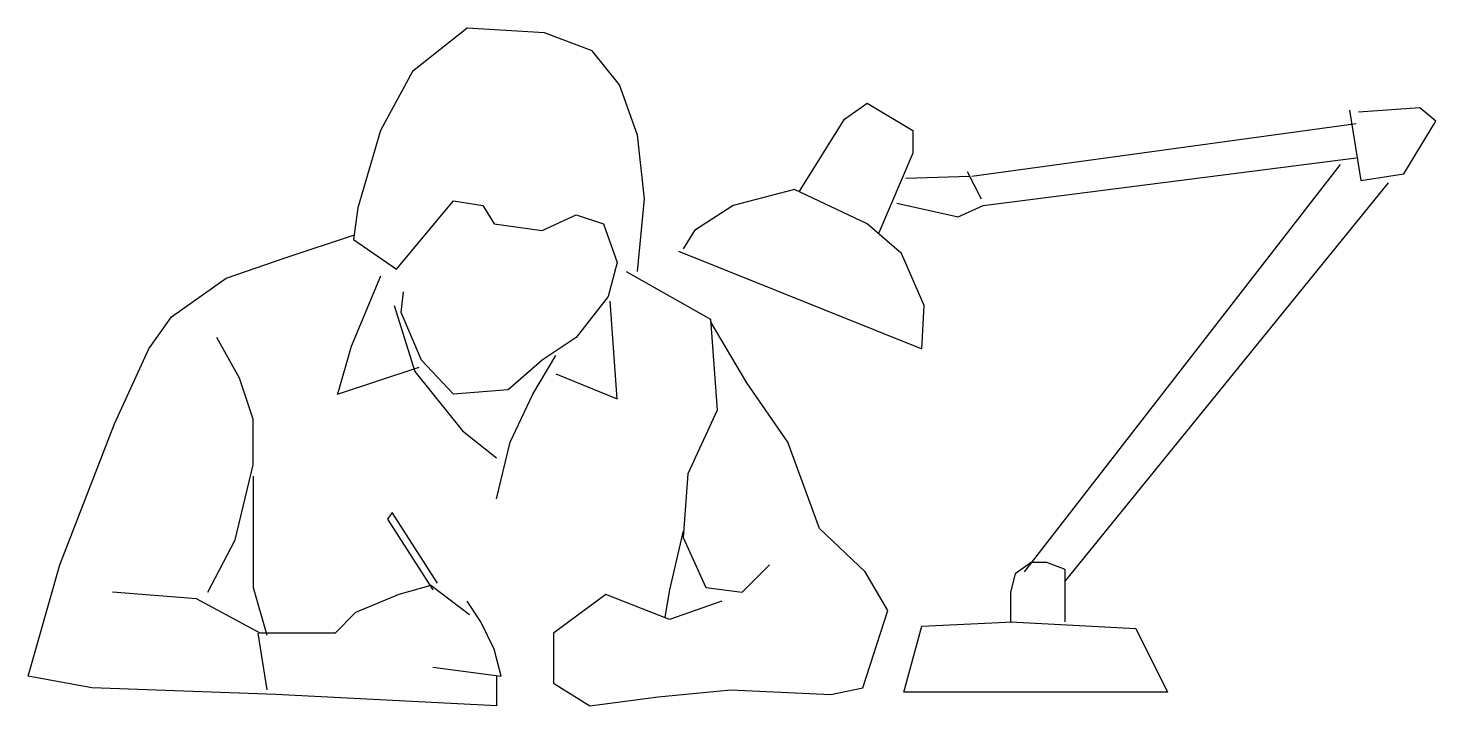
# Model space of a CAD drawing. Extents: x 1444 to 2543, y 16400 to 16929.
import ezdxf

# ---------------------------------------------------------------- set-up
doc = ezdxf.new("R2010")
doc.units = 0
doc.header["$LTSCALE"] = 1270
doc.header["$MEASUREMENT"] = 0
doc.layers.get('0').update_dxf_attribs({"linetype": 'CONTINUOUS'})

msp = doc.modelspace()

# ---------------------------------------------------------------- linework, layer by layer
at = {"linetype": 'CONTINUOUS'}
for p, q in [((1786.3, 16929.5), (1743.7, 16895.7)), ((1846.7, 16925.9), (1786.3, 16929.5)), ((1884, 16911.7), (1846.7, 16925.9)), ((1905.3, 16885.1), (1884, 16911.7)), ((1743.7, 16895.7), (1718.8, 16849.6)), ((1919.5, 16846), (1905.3, 16885.1)), ((2081.1, 16858.4), (2098.9, 16870.9)), ((2098.9, 16870.9), (2134.4, 16849.6)), ((2475.4, 16865.5), (2484.3, 16810.5)), ((2530.5, 16867.3), (2482.5, 16863.8)), ((2542.9, 16856.7), (2530.5, 16867.3)), ((2045.6, 16801.6), (2081.1, 16858.4)), ((2180.6, 16814), (2480.7, 16854.9)), ((2518, 16815.8), (2542.9, 16856.7)), ((1718.8, 16849.6), (1701.1, 16789.2)), ((1924.8, 16796.3), (1919.5, 16846)), ((2134.4, 16849.6), (2134.4, 16831.8)), ((2134.4, 16831.8), (2107.8, 16769.6)), ((2189.5, 16790.9), (2480.7, 16828.2)), ((2468.3, 16822.9), (2221.4, 16505)), ((2129.1, 16812.3), (2178.8, 16814)), ((2177, 16817.6), (2187.7, 16796.3)), ((2484.3, 16810.5), (2518, 16815.8)), ((2042.1, 16803.4), (1994.1, 16790.9)), ((2098.9, 16776.7), (2042.1, 16803.4)), ((2505.6, 16808.7), (2253.4, 16497.9)), ((1701.1, 16789.2), (1697.5, 16764.3)), ((1731.3, 16741.2), (1775.7, 16794.5)), ((1775.7, 16794.5), (1798.7, 16790.9)), ((1798.7, 16790.9), (1807.6, 16776.7)), ((1919.5, 16739.4), (1924.8, 16796.3)), ((1994.1, 16790.9), (1963.9, 16771.4)), ((2122, 16792.7), (2169.9, 16782.1)), ((2169.9, 16782.1), (2189.5, 16790.9)), ((1807.6, 16776.7), (1844.9, 16771.4)), ((1844.9, 16771.4), (1871.6, 16783.8)), ((1871.6, 16783.8), (1892.9, 16776.7)), ((1892.9, 16776.7), (1903.5, 16746.5)), ((2125.5, 16753.6), (2098.9, 16776.7)), ((1644.2, 16750.1), (1697.5, 16767.9)), ((1963.9, 16771.4), (1955, 16757.2)), ((1697.5, 16764.3), (1731.3, 16741.2)), ((1951.5, 16755.4), (2141.5, 16679.1)), ((1598.1, 16734.1), (1644.2, 16750.1)), ((1903.5, 16746.5), (1896.4, 16719.9)), ((2143.3, 16712.8), (2125.5, 16753.6)), ((1555.4, 16703.9), (1598.1, 16734.1)), ((1718.8, 16735.9), (1695.7, 16680.8)), ((1910.6, 16739.4), (1976.3, 16702.1)), ((1734.8, 16707.5), (1736.6, 16723.5)), ((1729.5, 16712.8), (1745.5, 16661.3)), ((1896.4, 16719.9), (1871.6, 16687.9)), ((1903.5, 16640), (1898.2, 16716.3)), ((2141.5, 16679.1), (2143.3, 16712.8)), ((1537.7, 16679.1), (1555.4, 16703.9)), ((1750.8, 16670.2), (1734.8, 16707.5)), ((1976.3, 16702.1), (1981.7, 16631.1)), ((2004.8, 16652.4), (1976.3, 16700.4)), ((1511, 16620.4), (1537.7, 16679.1)), ((1608.7, 16656), (1590.9, 16687.9)), ((1695.7, 16680.8), (1685.1, 16643.5)), ((1871.6, 16687.9), (1844.9, 16670.2)), ((1775.7, 16643.5), (1750.8, 16670.2)), ((1844.9, 16670.2), (1818.3, 16647.1)), ((1837.8, 16643.5), (1855.6, 16673.7)), ((1619.4, 16624), (1608.7, 16656)), ((1685.1, 16643.5), (1749, 16664.8)), ((1745.5, 16661.3), (1782.8, 16615.1)), ((1855.6, 16659.5), (1903.5, 16640)), ((1818.3, 16647.1), (1775.7, 16643.5)), ((2036.7, 16606.2), (2004.8, 16652.4)), ((1820.1, 16606.2), (1837.8, 16643.5)), ((1619.4, 16588.5), (1619.4, 16624)), ((1981.7, 16631.1), (1958.6, 16581.4)), ((1468.4, 16510.3), (1511, 16620.4)), ((1782.8, 16615.1), (1809.4, 16593.8)), ((1809.4, 16561.8), (1820.1, 16606.2)), ((2061.6, 16538.7), (2036.7, 16606.2)), ((1605.2, 16529.9), (1619.4, 16588.5)), ((1619.4, 16579.6), (1619.4, 16492.6)), ((1958.6, 16581.4), (1955, 16531.6)), ((1727.7, 16551.2), (1724.1, 16545.9)), ((1724.1, 16545.9), (1759.7, 16490.8)), ((1763.2, 16496.1), (1727.7, 16551.2)), ((1955, 16537), (1944.4, 16490.8)), ((2097.1, 16505), (2061.6, 16538.7)), ((1583.8, 16489), (1605.2, 16529.9)), ((1955, 16531.6), (1972.8, 16492.6)), ((1443.5, 16423.3), (1468.4, 16510.3)), ((2001.2, 16489), (2022.5, 16510.3)), ((2114.9, 16474.8), (2097.1, 16505)), ((2214.3, 16503.2), (2210.8, 16489)), ((2226.8, 16512.1), (2214.3, 16503.2)), ((2239.2, 16512.1), (2226.8, 16512.1)), ((2253.4, 16506.8), (2239.2, 16512.1)), ((2253.4, 16465.9), (2253.4, 16506.8)), ((1619.4, 16492.6), (1630, 16455.3)), ((1757.9, 16494.3), (1733, 16487.2)), ((1788.1, 16471.3), (1757.9, 16494.3)), ((1944.4, 16490.8), (1940.8, 16469.5)), ((1972.8, 16492.6), (2001.2, 16489)), ((1575, 16483.7), (1509.3, 16489)), ((1624.7, 16457.1), (1575, 16483.7)), ((1733, 16487.2), (1699.3, 16473)), ((1797, 16465.9), (1786.3, 16481.9)), ((1894.6, 16487.2), (1853.8, 16457.1)), ((1944.4, 16467.7), (1894.6, 16487.2)), ((1985.2, 16481.9), (1944.4, 16467.7)), ((2210.8, 16489), (2210.8, 16465.9)), ((1699.3, 16473), (1683.3, 16457.1)), ((2095.3, 16414.4), (2114.9, 16474.8)), ((1807.6, 16444.6), (1797, 16465.9)), ((2127.3, 16410.9), (2141.5, 16462.4)), ((2141.5, 16462.4), (2212.6, 16465.9)), ((2210.8, 16465.9), (2308.5, 16460.6)), ((2308.5, 16460.6), (2333.3, 16410.9)), ((1622.9, 16457.1), (1630, 16412.7)), ((1683.3, 16457.1), (1624.7, 16457.1)), ((1853.8, 16457.1), (1853.8, 16418)), ((1812.9, 16423.3), (1807.6, 16444.6)), ((1759.7, 16430.4), (1812.9, 16423.3)), ((1493.3, 16414.4), (1443.5, 16423.3)), ((1637.1, 16409.1), (1493.3, 16414.4)), ((1809.4, 16423.3), (1809.4, 16400.2)), ((1853.8, 16418), (1882.2, 16400.2)), ((2070.5, 16409.1), (2095.3, 16414.4)), ((1809.4, 16400.2), (1637.1, 16409.1)), ((1882.2, 16400.2), (1935.5, 16407.3)), ((1935.5, 16407.3), (1992.3, 16412.7)), ((1992.3, 16412.7), (2070.5, 16409.1)), ((2333.3, 16410.9), (2127.3, 16410.9))]:
    msp.add_line(p, q, dxfattribs=at)

doc.saveas('drawing.dxf')
